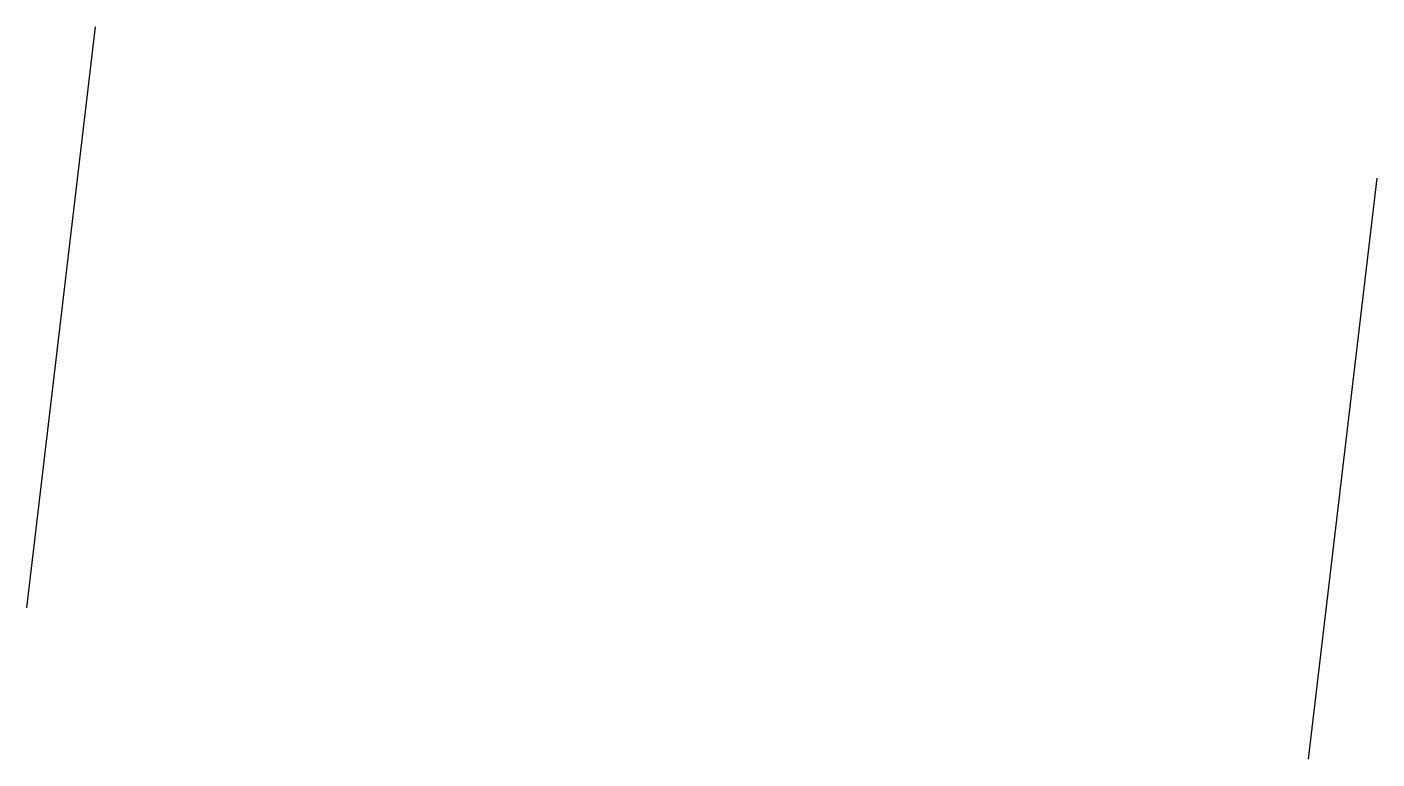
# Model space of a CAD drawing. Units: millimetres at full size, sheet at 1:100. Extents: x -2755 to 22570, y -14408 to -674.
import ezdxf

# ---------------------------------------------------------------- set-up
doc = ezdxf.new("R2010")
doc.units = ezdxf.units.MM
doc.header["$LTSCALE"] = 100
doc.layers.add('0-0', color=7, linetype='Continuous')

msp = doc.modelspace()

# ---------------------------------------------------------------- linework, layer by layer
at = {"layer": '0-0'}
for p, q in [((-2755.1, -11571.4), (-1469.4, -673.5)), ((21284.5, -14407.6), (22570.2, -3509.6))]:
    msp.add_line(p, q, dxfattribs=at)

doc.saveas('drawing.dxf')
